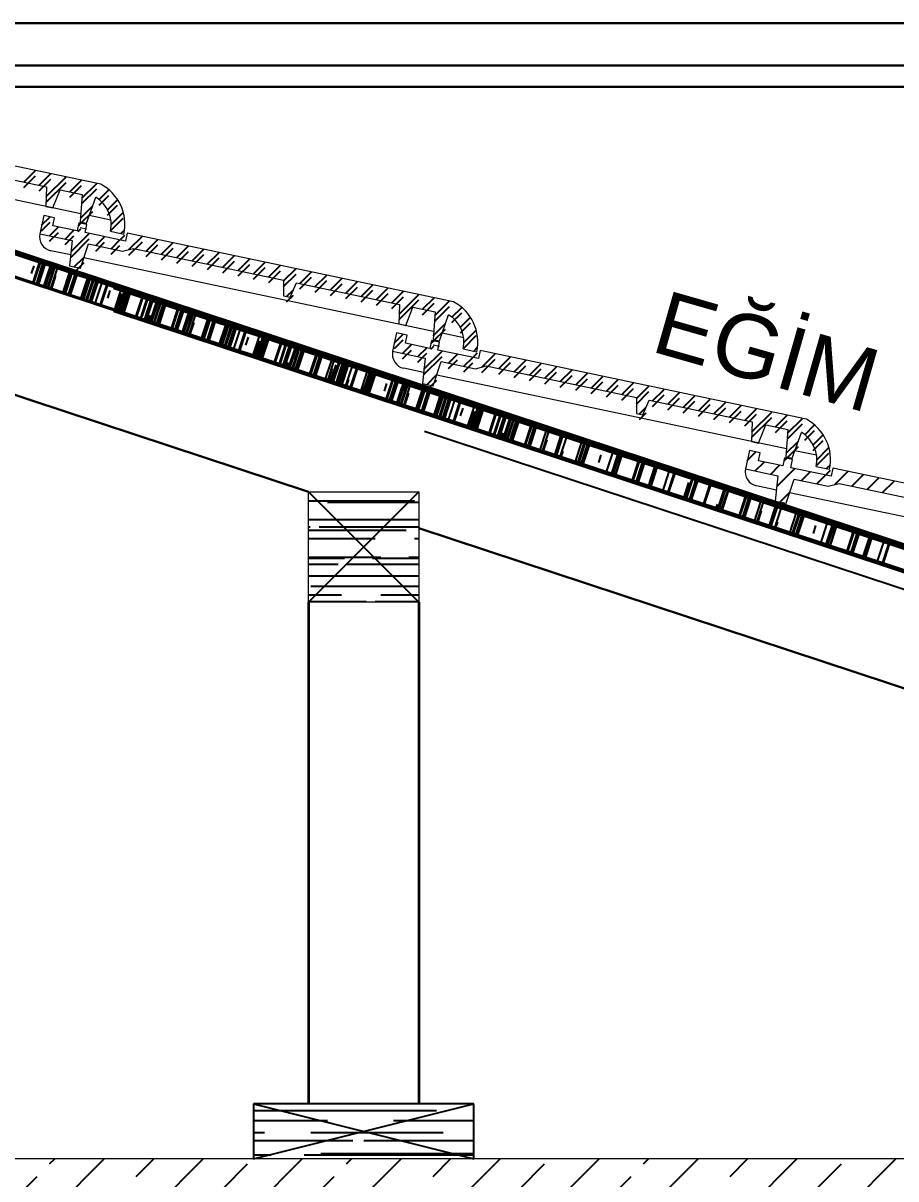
# Model space of a CAD drawing. Extents: x 386248 to 427517, y 4539405 to 4542296.
# Drawn here: x 417420.2 to 417625.5, y 4542023.9 to 4542295.7 of the extents above; entities that cross this region are included whole.
import ezdxf

# ---------------------------------------------------------------- set-up
doc = ezdxf.new("R2010")
doc.units = 0
doc.linetypes.add('KESIK', pattern=[0.00325, 0.002, -0.00125])
for name, color, linetype, lineweight in [('ASIK', 3, 'Continuous', 20), ('DIKME', 3, 'Continuous', 35), ('IZOLAS2', 1, 'Continuous', 18), ('KIREMIT', 1, 'Continuous', 20), ('KP', 1, 'Continuous', 30), ('mer', 30, 'Continuous', 20), ('MERTEK', 2, 'Continuous', 25), ('YASTIK', 2, 'Continuous', 25), ('YAZI_', 73, 'Continuous', 20), ('YAZILAR', 1, 'Continuous', 30)]:
    doc.layers.add(name, color=color, linetype=linetype, lineweight=lineweight)
doc.layers.add('HATCH', color=7, linetype='Continuous')
doc.layers.add('Tarama', color=7, linetype='Continuous')
doc.styles.add('STYLE1', font='')
doc.styles.get('STYLE1').set_extended_font_data('Arial Tur')

msp = doc.modelspace()

# ---------------------------------------------------------------- hatches: boundary and pattern name
at = {"layer": 'Tarama'}
h = msp.add_hatch(dxfattribs=at)
h.set_pattern_fill('ANSI33', color=256, scale=2.592, angle=360, style=0)
h.set_pattern_definition([(45, (345547.594, 4534986.198), (-11.638412, 11.638412), []), (45, (345559.233, 4534986.198), (-11.638412, 11.638412), [8.2296, -4.1148])])
h.paths.add_polyline_path([(417954.755, 4542028.65), (417355.929, 4542028.65), (417355.929, 4541997.546), (417773.315, 4541997.546), (417773.315, 4541899.05), (417825.155, 4541899.05), (417825.155, 4541997.546), (417954.755, 4541997.546)])

# ---------------------------------------------------------------- linework, layer by layer
at = {"layer": 'ASIK'}
for p, q in [((417487.342, 4542185.499), (417513.266, 4542185.499)), ((417487.342, 4542159.575), (417487.342, 4542185.499)), ((417513.266, 4542185.499), (417513.266, 4542159.575)), ((417513.266, 4542159.575), (417487.342, 4542159.575))]:
    msp.add_line(p, q, dxfattribs=at)
at = {"layer": 'DIKME'}
for p, q in [((417487.342, 4542159.575), (417487.342, 4542041.612)), ((417513.266, 4542159.575), (417513.266, 4542041.612))]:
    msp.add_line(p, q, dxfattribs=at)
at = {"layer": 'HATCH', "ltscale": 0.03}
for p, q in [((417424.064, 4542239.65), (417422.461, 4542234.719)), ((417424.256, 4542239.587), (417422.654, 4542234.656)), ((417424.876, 4542239.382), (417423.32, 4542234.592)), ((417425.319, 4542239.236), (417423.717, 4542234.305)), ((417422.713, 4542238.635), (417422.115, 4542236.794)), ((417426.322, 4542237.793), (417424.971, 4542233.636)), ((417426.989, 4542238.583), (417425.387, 4542233.652)), ((417427.449, 4542238.278), (417425.846, 4542233.347)), ((417427.511, 4542238.257), (417425.909, 4542233.326)), ((417427.69, 4542238.454), (417426.088, 4542233.523)), ((417428.126, 4542237.877), (417426.651, 4542233.337)), ((417427.302, 4542238.48), (417426.718, 4542236.683)), ((417428.258, 4542238.266), (417428.056, 4542237.644)), ((417431.129, 4542237.319), (417429.527, 4542232.388)), ((417431.491, 4542237.098), (417429.889, 4542232.167)), ((417431.572, 4542237.173), (417429.97, 4542232.242)), ((417431.638, 4542236.895), (417430.171, 4542232.381)), ((417432.429, 4542236.788), (417430.827, 4542231.857)), ((417432.443, 4542236.885), (417430.84, 4542231.954)), ((417432.826, 4542236.503), (417431.224, 4542231.572)), ((417427.837, 4542236.33), (417426.843, 4542233.273)), ((417435.306, 4542235.839), (417433.704, 4542230.908)), ((417435.681, 4542235.714), (417434.079, 4542230.784)), ((417435.828, 4542235.513), (417434.225, 4542230.582)), ((417435.828, 4542235.513), (417434.225, 4542230.582)), ((417436.007, 4542235.709), (417434.405, 4542230.778)), ((417436.574, 4542235.522), (417434.972, 4542230.591)), ((417436.825, 4542235.439), (417435.222, 4542230.508)), ((417437.382, 4542235.255), (417435.78, 4542230.324)), ((417437.825, 4542235.109), (417436.223, 4542230.178)), ((417436.632, 4542235.503), (417436.518, 4542235.151)), ((417438.679, 4542234.715), (417437.08, 4542229.794)), ((417439.866, 4542234.32), (417438.268, 4542229.402)), ((417440.017, 4542234.13), (417438.415, 4542229.199)), ((417431.625, 4542233.715), (417431.033, 4542231.891)), ((417440.615, 4542232.828), (417440.017, 4542230.988)), ((417443.307, 4542232.124), (417442.02, 4542228.164)), ((417444.06, 4542232.95), (417442.458, 4542228.019)), ((417444.144, 4542232.768), (417442.542, 4542227.837)), ((417444.207, 4542232.748), (417442.604, 4542227.817)), ((417444.269, 4542232.126), (417442.919, 4542227.969)), ((417444.891, 4542232.777), (417443.289, 4542227.846)), ((417444.935, 4542232.661), (417443.333, 4542227.73)), ((417445.332, 4542232.376), (417443.73, 4542227.445)), ((417445.396, 4542232.611), (417443.794, 4542227.68)), ((417445.459, 4542232.59), (417443.856, 4542227.659)), ((417445.204, 4542232.674), (417444.62, 4542230.877)), ((417448.25, 4542231.568), (417446.647, 4542226.637)), ((417448.396, 4542231.365), (417446.794, 4542226.434)), ((417449.393, 4542231.292), (417447.791, 4542226.361)), ((417449.586, 4542231.228), (417448.119, 4542226.714)), ((417450.331, 4542230.982), (417448.729, 4542226.051)), ((417450.774, 4542230.836), (417449.172, 4542225.905)), ((417451.585, 4542230.313), (417449.983, 4542225.382)), ((417451.939, 4542230.35), (417450.337, 4542225.419)), ((417452.439, 4542230.185), (417450.837, 4542225.254)), ((417452.461, 4542230.024), (417450.858, 4542225.093)), ((417452.586, 4542229.983), (417450.983, 4542225.052)), ((417453.207, 4542230.033), (417451.605, 4542225.102)), ((417453.582, 4542229.908), (417451.98, 4542224.978)), ((417453.775, 4542229.846), (417452.173, 4542224.915)), ((417453.775, 4542229.846), (417452.173, 4542224.915)), ((417456.629, 4542228.803), (417455.026, 4542223.871)), ((417456.775, 4542228.6), (417455.173, 4542223.669)), ((417457.441, 4542228.534), (417455.885, 4542223.744)), ((417450.03, 4542227.032), (417449.586, 4542225.667)), ((417457.838, 4542228.249), (417456.236, 4542223.318)), ((417458.887, 4542226.945), (417457.536, 4542222.788)), ((417459.463, 4542227.458), (417457.86, 4542222.527)), ((417460.013, 4542227.43), (417458.411, 4542222.499)), ((417460.076, 4542227.409), (417458.474, 4542222.478)), ((417460.255, 4542227.606), (417458.653, 4542222.675)), ((417459.775, 4542227.354), (417459.191, 4542225.557)), ((417460.691, 4542227.029), (417459.216, 4542222.489)), ((417460.777, 4542227.279), (417460.575, 4542226.657)), ((417463.694, 4542226.471), (417462.092, 4542221.54)), ((417463.965, 4542225.972), (417462.363, 4542221.041)), ((417464.091, 4542226.186), (417462.489, 4542221.255)), ((417464.203, 4542226.047), (417462.736, 4542221.533)), ((417464.903, 4542225.662), (417463.3, 4542220.731)), ((417465.008, 4542226.037), (417463.405, 4542221.106)), ((417465.391, 4542225.655), (417463.789, 4542220.724)), ((417460.356, 4542225.343), (417459.362, 4542222.287)), ((417467.779, 4542224.713), (417466.177, 4542219.782)), ((417468.154, 4542224.588), (417466.552, 4542219.658)), ((417468.393, 4542224.665), (417466.79, 4542219.734)), ((417468.393, 4542224.665), (417466.79, 4542219.734)), ((417468.572, 4542224.861), (417466.97, 4542219.93)), ((417469.094, 4542224.535), (417467.491, 4542219.604)), ((417469.344, 4542224.452), (417467.742, 4542219.521)), ((417469.947, 4542224.407), (417468.345, 4542219.476)), ((417470.344, 4542224.122), (417468.742, 4542219.191)), ((417469.197, 4542224.655), (417469.083, 4542224.303)), ((417471.153, 4542223.589), (417469.553, 4542218.668)), ((417472.34, 4542223.194), (417470.742, 4542218.276)), ((417472.582, 4542223.282), (417470.98, 4542218.351)), ((417464.145, 4542222.728), (417463.552, 4542220.904)), ((417473.134, 4542221.842), (417472.536, 4542220.001)), ((417475.78, 4542220.998), (417474.493, 4542217.038)), ((417476.533, 4542221.824), (417474.931, 4542216.893)), ((417476.709, 4542221.92), (417475.107, 4542216.989)), ((417476.772, 4542221.9), (417475.169, 4542216.969)), ((417476.788, 4542221.139), (417475.438, 4542216.982)), ((417477.409, 4542221.535), (417475.806, 4542216.604)), ((417477.41, 4542221.791), (417475.808, 4542216.86)), ((417477.897, 4542221.528), (417476.295, 4542216.597)), ((417477.915, 4542221.624), (417476.313, 4542216.693)), ((417477.978, 4542221.603), (417476.376, 4542216.672)), ((417477.723, 4542221.687), (417477.139, 4542219.89)), ((417480.723, 4542220.442), (417479.121, 4542215.511)), ((417480.961, 4542220.517), (417479.359, 4542215.586)), ((417481.912, 4542220.305), (417480.31, 4542215.374)), ((417482.105, 4542220.241), (417480.638, 4542215.727)), ((417482.85, 4542219.995), (417481.248, 4542215.064)), ((417483.293, 4542219.849), (417481.691, 4542214.918)), ((417484.15, 4542219.465), (417482.548, 4542214.534)), ((417484.412, 4542219.224), (417482.81, 4542214.293)), ((417484.912, 4542219.059), (417483.31, 4542214.128)), ((417485.026, 4542219.176), (417483.423, 4542214.245)), ((417485.151, 4542219.135), (417483.548, 4542214.204)), ((417485.727, 4542219.046), (417484.124, 4542214.115)), ((417486.101, 4542218.921), (417484.5, 4542213.991)), ((417486.294, 4542218.859), (417484.692, 4542213.928)), ((417486.294, 4542218.859), (417484.692, 4542213.928)), ((417489.102, 4542217.677), (417487.5, 4542212.746)), ((417489.1, 4542217.922), (417487.501, 4542213.001)), ((417489.34, 4542217.752), (417487.738, 4542212.821)), ((417490.287, 4542217.527), (417488.689, 4542212.609)), ((417490.484, 4542217.476), (417488.882, 4542212.545)), ((417482.503, 4542215.906), (417482.059, 4542214.541)), ((417489.915, 4542217.408), (417488.358, 4542212.619)), ((417490.403, 4542217.401), (417488.801, 4542212.47)), ((417492.729, 4542216.48), (417491.126, 4542211.549)), ((417493.164, 4542215.903), (417491.689, 4542211.363)), ((417493.728, 4542215.331), (417492.441, 4542211.371)), ((417494.481, 4542216.157), (417492.879, 4542211.226)), ((417494.611, 4542216.114), (417493.009, 4542211.183)), ((417494.673, 4542216.094), (417493.071, 4542211.163)), ((417493.342, 4542216.431), (417493.14, 4542215.809)), ((417495.356, 4542215.868), (417493.754, 4542210.937)), ((417495.799, 4542215.722), (417494.197, 4542210.791)), ((417496.168, 4542215.345), (417494.566, 4542210.414)), ((417496.656, 4542215.338), (417495.054, 4542210.407)), ((417497.481, 4542214.912), (417495.879, 4542209.981)), ((417498.67, 4542214.775), (417497.068, 4542209.844)), ((417492.921, 4542214.495), (417491.927, 4542211.439)), ((417498.863, 4542214.711), (417497.261, 4542209.78)), ((417501.045, 4542213.735), (417499.443, 4542208.804)), ((417501.659, 4542213.687), (417500.056, 4542208.756)), ((417501.909, 4542213.605), (417500.306, 4542208.673)), ((417502.052, 4542213.659), (417500.45, 4542208.728)), ((417502.36, 4542213.557), (417500.757, 4542208.626)), ((417502.421, 4542213.281), (417500.819, 4542208.35)), ((417502.86, 4542213.392), (417501.258, 4542208.461)), ((417502.909, 4542213.274), (417501.307, 4542208.343)), ((417502.927, 4542213.37), (417501.325, 4542208.439)), ((417503.052, 4542213.329), (417501.45, 4542208.398)), ((417501.67, 4542213.529), (417501.556, 4542213.177)), ((417496.709, 4542211.88), (417496.117, 4542210.056)), ((417500.451, 4542210.239), (417500.007, 4542208.874)), ((417505.699, 4542210.994), (417505.101, 4542209.153)), ((417507.049, 4542212.01), (417505.447, 4542207.079)), ((417507.242, 4542211.946), (417505.64, 4542207.015)), ((417507.862, 4542211.741), (417506.306, 4542206.952)), ((417508.305, 4542211.595), (417506.703, 4542206.664)), ((417509.308, 4542210.152), (417507.957, 4542205.995)), ((417509.975, 4542210.943), (417508.373, 4542206.012)), ((417510.434, 4542210.637), (417508.832, 4542205.706)), ((417510.497, 4542210.616), (417508.895, 4542205.685)), ((417510.676, 4542210.813), (417509.074, 4542205.882)), ((417511.112, 4542210.236), (417509.637, 4542205.696)), ((417510.288, 4542210.839), (417509.704, 4542209.042)), ((417511.244, 4542210.625), (417511.041, 4542210.003)), ((417514.115, 4542209.678), (417512.513, 4542204.747)), ((417514.477, 4542209.457), (417512.875, 4542204.526)), ((417514.558, 4542209.532), (417512.956, 4542204.601)), ((417510.822, 4542208.689), (417509.829, 4542205.633)), ((417514.624, 4542209.254), (417513.157, 4542204.741)), ((417515.415, 4542209.147), (417513.813, 4542204.216)), ((417515.428, 4542209.245), (417513.826, 4542204.313)), ((417515.812, 4542208.862), (417514.21, 4542203.931)), ((417518.292, 4542208.198), (417516.689, 4542203.267)), ((417518.666, 4542208.073), (417517.065, 4542203.143)), ((417518.813, 4542207.872), (417517.211, 4542202.941)), ((417518.813, 4542207.872), (417517.211, 4542202.941)), ((417518.993, 4542208.068), (417517.39, 4542203.137)), ((417519.56, 4542207.881), (417517.958, 4542202.95)), ((417519.81, 4542207.798), (417518.208, 4542202.867)), ((417520.368, 4542207.614), (417518.766, 4542202.683)), ((417520.811, 4542207.468), (417519.209, 4542202.537)), ((417519.618, 4542207.862), (417519.503, 4542207.51)), ((417521.665, 4542207.074), (417520.066, 4542202.153)), ((417522.852, 4542206.679), (417521.254, 4542201.761)), ((417514.611, 4542206.074), (417514.019, 4542204.25)), ((417523.003, 4542206.489), (417521.401, 4542201.558)), ((417523.601, 4542205.188), (417523.003, 4542203.347)), ((417526.293, 4542204.483), (417525.006, 4542200.523)), ((417527.046, 4542205.309), (417525.444, 4542200.378)), ((417527.13, 4542205.127), (417525.528, 4542200.196)), ((417527.192, 4542205.107), (417525.59, 4542200.176)), ((417527.255, 4542204.485), (417525.904, 4542200.328)), ((417527.877, 4542205.137), (417526.275, 4542200.206)), ((417527.921, 4542205.02), (417526.319, 4542200.089)), ((417528.318, 4542204.735), (417526.716, 4542199.804)), ((417528.382, 4542204.97), (417526.78, 4542200.039)), ((417528.444, 4542204.949), (417526.842, 4542200.018)), ((417528.189, 4542205.033), (417527.605, 4542203.236)), ((417531.235, 4542203.927), (417529.633, 4542198.996)), ((417531.382, 4542203.724), (417529.78, 4542198.793)), ((417532.379, 4542203.651), (417530.777, 4542198.72)), ((417532.571, 4542203.587), (417531.105, 4542199.073)), ((417533.317, 4542203.341), (417531.715, 4542198.41)), ((417533.759, 4542203.195), (417532.157, 4542198.264)), ((417534.571, 4542202.672), (417532.969, 4542197.741)), ((417534.925, 4542202.709), (417533.322, 4542197.778)), ((417535.425, 4542202.544), (417533.823, 4542197.613)), ((417535.446, 4542202.383), (417533.844, 4542197.452)), ((417535.571, 4542202.342), (417533.969, 4542197.411)), ((417536.193, 4542202.392), (417534.591, 4542197.461)), ((417536.568, 4542202.267), (417534.966, 4542197.337)), ((417536.761, 4542202.205), (417535.159, 4542197.274)), ((417536.761, 4542202.205), (417535.159, 4542197.274)), ((417533.015, 4542199.391), (417532.572, 4542198.026)), ((417539.614, 4542201.162), (417538.012, 4542196.231)), ((417539.761, 4542200.959), (417538.159, 4542196.028)), ((417540.427, 4542200.893), (417538.871, 4542196.104)), ((417540.824, 4542200.608), (417539.222, 4542195.677)), ((417543.241, 4542199.965), (417541.639, 4542195.034)), ((417543.677, 4542199.388), (417542.202, 4542194.848)), ((417543.763, 4542199.639), (417543.561, 4542199.016)), ((417546.68, 4542198.83), (417545.078, 4542193.899)), ((417547.077, 4542198.545), (417545.475, 4542193.614)), ((417543.342, 4542197.702), (417542.348, 4542194.646)), ((417547.993, 4542198.397), (417546.391, 4542193.466)), ((417551.558, 4542197.22), (417549.955, 4542192.289)), ((417552.079, 4542196.894), (417550.477, 4542191.963)), ((417552.329, 4542196.812), (417550.727, 4542191.881)), ((417552.933, 4542196.766), (417551.331, 4542191.835)), ((417553.33, 4542196.481), (417551.728, 4542191.55)), ((417552.183, 4542197.014), (417552.068, 4542196.662)), ((417547.13, 4542195.087), (417546.538, 4542193.263)), ((417556.12, 4542194.201), (417555.522, 4542192.36)), ((417559.774, 4542193.498), (417558.423, 4542189.341)), ((417560.396, 4542194.15), (417558.794, 4542189.219)), ((417560.901, 4542193.983), (417559.299, 4542189.052)), ((417560.964, 4542193.962), (417559.361, 4542189.031)), ((417560.709, 4542194.046), (417560.125, 4542192.249)), ((417564.898, 4542192.664), (417563.296, 4542187.733)), ((417565.091, 4542192.6), (417563.624, 4542188.087)), ((417565.836, 4542192.354), (417564.234, 4542187.423)), ((417566.279, 4542192.208), (417564.676, 4542187.277)), ((417568.712, 4542191.405), (417567.11, 4542186.474)), ((417569.087, 4542191.28), (417567.485, 4542186.35)), ((417569.28, 4542191.218), (417567.678, 4542186.287)), ((417569.28, 4542191.218), (417567.678, 4542186.287)), ((417572.086, 4542190.281), (417570.487, 4542185.36)), ((417573.273, 4542189.886), (417571.675, 4542184.968)), ((417573.47, 4542189.835), (417571.867, 4542184.904)), ((417576.713, 4542187.69), (417575.427, 4542183.73)), ((417577.467, 4542188.516), (417575.864, 4542183.585)), ((417577.597, 4542188.473), (417575.994, 4542183.542)), ((417577.659, 4542188.453), (417576.057, 4542183.522)), ((417578.342, 4542188.227), (417576.74, 4542183.296)), ((417578.785, 4542188.081), (417577.182, 4542183.15)), ((417581.656, 4542187.134), (417580.054, 4542182.203)), ((417581.849, 4542187.07), (417580.246, 4542182.139)), ((417585.038, 4542186.018), (417583.435, 4542181.087)), ((417585.345, 4542185.916), (417583.743, 4542180.985)), ((417585.846, 4542185.751), (417584.243, 4542180.82)), ((417585.913, 4542185.729), (417584.311, 4542180.798)), ((417586.038, 4542185.688), (417584.436, 4542180.757)), ((417487.342, 4542183.358), (417512.244, 4542183.358)), ((417491.831, 4542183.029), (417513.266, 4542183.029)), ((417583.436, 4542182.598), (417582.993, 4542181.233)), ((417590.035, 4542184.369), (417588.433, 4542179.438)), ((417590.228, 4542184.305), (417588.625, 4542179.374)), ((417590.848, 4542184.1), (417589.292, 4542179.311)), ((417591.291, 4542183.954), (417589.688, 4542179.023)), ((417593.662, 4542183.172), (417592.06, 4542178.241)), ((417594.098, 4542182.595), (417592.622, 4542178.055)), ((417594.23, 4542182.985), (417594.027, 4542182.362)), ((417593.808, 4542181.048), (417592.815, 4542177.992)), ((417597.101, 4542182.037), (417595.499, 4542177.106)), ((417597.544, 4542181.891), (417595.941, 4542176.96)), ((417598.414, 4542181.604), (417596.812, 4542176.673)), ((417601.978, 4542180.427), (417600.376, 4542175.496)), ((417602.546, 4542180.24), (417600.944, 4542175.309)), ((417602.796, 4542180.158), (417601.194, 4542175.227)), ((417603.354, 4542179.973), (417601.752, 4542175.042)), ((417603.797, 4542179.827), (417602.194, 4542174.896)), ((417602.604, 4542180.221), (417602.489, 4542179.869)), ((417487.342, 4542178.946), (417513.266, 4542178.946)), ((417487.342, 4542177.234), (417487.683, 4542177.234)), ((417489.856, 4542177.234), (417513.266, 4542177.234)), ((417597.597, 4542178.433), (417597.004, 4542176.609)), ((417606.587, 4542177.547), (417605.989, 4542175.706)), ((417610.241, 4542176.844), (417608.89, 4542172.687)), ((417610.863, 4542177.496), (417609.26, 4542172.565)), ((417611.368, 4542177.329), (417609.765, 4542172.398)), ((417611.43, 4542177.308), (417609.828, 4542172.377)), ((417611.175, 4542177.392), (417610.591, 4542175.595)), ((417487.342, 4542176.444), (417510.268, 4542176.444)), ((417487.342, 4542174.535), (417503.025, 4542174.535)), ((417512.244, 4542174.535), (417513.266, 4542174.535)), ((417615.365, 4542176.01), (417613.763, 4542171.079)), ((417615.557, 4542175.946), (417614.091, 4542171.433)), ((417616.303, 4542175.7), (417614.7, 4542170.769)), ((417616.745, 4542175.554), (417615.143, 4542170.623)), ((417619.179, 4542174.751), (417617.577, 4542169.82)), ((417619.554, 4542174.626), (417617.952, 4542169.696)), ((417619.747, 4542174.564), (417618.145, 4542169.633)), ((417619.747, 4542174.564), (417618.145, 4542169.633)), ((417622.553, 4542173.627), (417620.953, 4542168.706)), ((417623.74, 4542173.232), (417622.142, 4542168.314)), ((417623.936, 4542173.181), (417622.334, 4542168.25)), ((417487.342, 4542170.123), (417504.342, 4542170.123)), ((417487.342, 4542169.86), (417495.782, 4542169.86)), ((417502.367, 4542169.86), (417513.266, 4542169.86)), ((417510.927, 4542170.123), (417513.266, 4542170.123)), ((417487.342, 4542168.477), (417494.268, 4542168.477)), ((417496.441, 4542168.477), (417513.266, 4542168.477)), ((417487.342, 4542165.711), (417513.266, 4542165.711)), ((417487.881, 4542163.275), (417513.266, 4542163.275)), ((417487.342, 4542161.3), (417495.124, 4542161.3)), ((417504.342, 4542161.3), (417513.266, 4542161.3)), ((417487.342, 4542159.719), (417500.852, 4542159.719)), ((417503.025, 4542159.719), (417513.266, 4542159.719))]:
    msp.add_line(p, q, dxfattribs=at)
at = {"layer": 'HATCH'}
for p, q in [((417474.38, 4542040.021), (417480.746, 4542040.021)), ((417480.746, 4542040.021), (417517.452, 4542040.021)), ((417474.38, 4542037.688), (417490.078, 4542037.688)), ((417490.078, 4542037.688), (417491.788, 4542037.688)), ((417507.342, 4542037.688), (417510.53, 4542037.688)), ((417510.53, 4542037.688), (417526.228, 4542037.688)), ((417474.38, 4542034.81), (417477.011, 4542034.81)), ((417474.445, 4542032.944), (417491.554, 4542032.944)), ((417487.899, 4542034.81), (417499.02, 4542034.81)), ((417491.554, 4542032.944), (417497.776, 4542032.944)), ((417499.02, 4542034.81), (417501.588, 4542034.81)), ((417500.343, 4542032.944), (417509.054, 4542032.944)), ((417501.588, 4542034.81), (417519.008, 4542034.81)), ((417509.054, 4542032.944), (417526.228, 4542032.944)), ((417474.38, 4542029.599), (417478.177, 4542029.599)), ((417478.177, 4542029.599), (417478.567, 4542029.599)), ((417486.344, 4542029.599), (417522.431, 4542029.599)), ((417490.232, 4542029.91), (417521.187, 4542029.91)), ((417521.187, 4542029.91), (417526.228, 4542029.91)), ((417522.431, 4542029.599), (417526.228, 4542029.599))]:
    msp.add_line(p, q, dxfattribs=at)
at = {"layer": 'IZOLAS2'}
msp.add_line((417954.755, 4542028.65), (417355.929, 4542028.65), dxfattribs=at)
at = {"layer": 'KIREMIT'}
for p, q in [((417438.451, 4542257.827), (417361.715, 4542273.987)), ((417401.508, 4542262.295), (417425.734, 4542257.194)), ((417425.734, 4542257.194), (417425.56, 4542252.594)), ((417427.209, 4542252.247), (417428.905, 4542256.526)), ((417428.905, 4542256.526), (417434.118, 4542255.428)), ((417434.118, 4542255.428), (417433.621, 4542248.977)), ((417435.143, 4542248.656), (417437.289, 4542254.76)), ((417425.041, 4542250.486), (417424.133, 4542246.174)), ((417425.041, 4542250.486), (417424.133, 4542246.174)), ((417427.578, 4542249.952), (417425.041, 4542250.486)), ((417427.578, 4542249.952), (417425.041, 4542250.486)), ((417425.56, 4542252.594), (417427.209, 4542252.247)), ((417427.177, 4542248.049), (417427.578, 4542249.952)), ((417427.177, 4542248.049), (417427.578, 4542249.952)), ((417432.885, 4542246.847), (417427.177, 4542248.049)), ((417432.885, 4542246.847), (417427.177, 4542248.049)), ((417433.286, 4542248.75), (417432.885, 4542246.847)), ((417433.286, 4542248.75), (417432.885, 4542246.847)), ((417435.188, 4542248.349), (417433.286, 4542248.75)), ((417435.188, 4542248.349), (417433.286, 4542248.75)), ((417433.621, 4542248.977), (417435.143, 4542248.656)), ((417433.621, 4542247.681), (417435.143, 4542247.36)), ((417434.788, 4542246.447), (417435.188, 4542248.349)), ((417434.788, 4542246.447), (417435.188, 4542248.349)), ((417424.133, 4542246.174), (417431.743, 4542244.571)), ((417424.133, 4542246.174), (417431.743, 4542244.571)), ((417444.3, 4542244.443), (417434.788, 4542246.447)), ((417444.3, 4542244.443), (417434.788, 4542246.447)), ((417440.754, 4542246.745), (417443.925, 4542246.077)), ((417444.701, 4542246.346), (417444.3, 4542244.443)), ((417444.701, 4542246.346), (417444.3, 4542244.443)), ((417521.437, 4542230.186), (417444.701, 4542246.346)), ((417521.437, 4542230.186), (417444.701, 4542246.346)), ((417521.437, 4542230.186), (417444.701, 4542246.346)), ((417431.743, 4542244.571), (417431.149, 4542238.603)), ((417431.743, 4542244.571), (417431.149, 4542238.603)), ((417433.686, 4542238.069), (417435.548, 4542243.77)), ((417433.686, 4542238.069), (417435.548, 4542243.77)), ((417435.548, 4542243.77), (417443.603, 4542242.074)), ((417435.548, 4542243.77), (417443.603, 4542242.074)), ((417443.603, 4542242.074), (417446.163, 4542242.727)), ((417443.603, 4542242.074), (417446.163, 4542242.727)), ((417446.163, 4542242.727), (417481.45, 4542235.295)), ((417446.163, 4542242.727), (417481.45, 4542235.295)), ((417431.149, 4542238.603), (417433.686, 4542238.069)), ((417431.149, 4542238.603), (417433.686, 4542238.069)), ((417481.45, 4542235.295), (417481.463, 4542231.584)), ((417482.985, 4542231.263), (417484.494, 4542234.654)), ((417484.494, 4542234.654), (417508.72, 4542229.553)), ((417481.463, 4542231.584), (417482.985, 4542231.263)), ((417508.72, 4542229.553), (417508.546, 4542224.953)), ((417510.195, 4542224.606), (417511.891, 4542228.885)), ((417511.891, 4542228.885), (417517.104, 4542227.787)), ((417517.104, 4542227.787), (417516.607, 4542221.336)), ((417518.129, 4542221.015), (417520.275, 4542227.119)), ((417508.546, 4542224.953), (417510.195, 4542224.606)), ((417508.027, 4542222.845), (417507.119, 4542218.533)), ((417508.027, 4542222.845), (417507.119, 4542218.533)), ((417510.564, 4542222.311), (417508.027, 4542222.845)), ((417510.564, 4542222.311), (417508.027, 4542222.845)), ((417510.163, 4542220.408), (417510.564, 4542222.311)), ((417510.163, 4542220.408), (417510.564, 4542222.311)), ((417515.871, 4542219.207), (417510.163, 4542220.408)), ((417515.871, 4542219.207), (417510.163, 4542220.408)), ((417516.271, 4542221.109), (417515.871, 4542219.207)), ((417516.271, 4542221.109), (417515.871, 4542219.207)), ((417518.174, 4542220.708), (417516.271, 4542221.109)), ((417518.174, 4542220.708), (417516.271, 4542221.109)), ((417516.607, 4542221.336), (417518.129, 4542221.015)), ((417517.773, 4542218.806), (417518.174, 4542220.708)), ((417517.773, 4542218.806), (417518.174, 4542220.708)), ((417507.119, 4542218.533), (417514.729, 4542216.93)), ((417507.119, 4542218.533), (417514.729, 4542216.93)), ((417516.607, 4542220.04), (417518.129, 4542219.719)), ((417527.286, 4542216.803), (417517.773, 4542218.806)), ((417527.286, 4542216.803), (417517.773, 4542218.806)), ((417523.739, 4542219.104), (417526.91, 4542218.437)), ((417527.687, 4542218.705), (417527.286, 4542216.803)), ((417527.687, 4542218.705), (417527.286, 4542216.803)), ((417604.423, 4542202.545), (417527.687, 4542218.705)), ((417604.423, 4542202.545), (417527.687, 4542218.705)), ((417604.423, 4542202.545), (417527.687, 4542218.705)), ((417514.729, 4542216.93), (417514.135, 4542210.962)), ((417514.729, 4542216.93), (417514.135, 4542210.962)), ((417516.671, 4542210.428), (417518.534, 4542216.129)), ((417516.671, 4542210.428), (417518.534, 4542216.129)), ((417518.534, 4542216.129), (417526.588, 4542214.433)), ((417518.534, 4542216.129), (417526.588, 4542214.433)), ((417526.588, 4542214.433), (417529.149, 4542215.086)), ((417526.588, 4542214.433), (417529.149, 4542215.086)), ((417529.149, 4542215.086), (417564.436, 4542207.655)), ((417529.149, 4542215.086), (417564.436, 4542207.655)), ((417514.135, 4542210.962), (417516.671, 4542210.428)), ((417514.135, 4542210.962), (417516.671, 4542210.428)), ((417564.436, 4542207.655), (417564.449, 4542203.943)), ((417565.971, 4542203.622), (417567.48, 4542207.014)), ((417567.48, 4542207.014), (417591.706, 4542201.912)), ((417564.449, 4542203.943), (417565.971, 4542203.622)), ((417591.706, 4542201.912), (417591.532, 4542197.312)), ((417593.181, 4542196.965), (417594.876, 4542201.244)), ((417594.876, 4542201.244), (417600.09, 4542200.146)), ((417600.09, 4542200.146), (417599.592, 4542193.695)), ((417601.114, 4542193.374), (417603.261, 4542199.478)), ((417591.532, 4542197.312), (417593.181, 4542196.965)), ((417591.013, 4542195.204), (417590.105, 4542190.892)), ((417593.55, 4542194.67), (417591.013, 4542195.204)), ((417593.149, 4542192.768), (417593.55, 4542194.67)), ((417599.257, 4542193.468), (417598.857, 4542191.566)), ((417601.16, 4542193.068), (417599.257, 4542193.468)), ((417599.592, 4542193.695), (417601.114, 4542193.374)), ((417600.759, 4542191.165), (417601.16, 4542193.068)), ((417590.105, 4542190.892), (417597.715, 4542189.289)), ((417598.857, 4542191.566), (417593.149, 4542192.768)), ((417610.272, 4542189.162), (417600.759, 4542191.165)), ((417606.725, 4542191.463), (417609.896, 4542190.796)), ((417610.672, 4542191.064), (417610.272, 4542189.162)), ((417687.409, 4542174.904), (417610.672, 4542191.064)), ((417687.409, 4542174.904), (417610.672, 4542191.064)), ((417597.715, 4542189.289), (417597.12, 4542183.321)), ((417599.657, 4542182.787), (417601.52, 4542188.488)), ((417601.52, 4542188.488), (417609.574, 4542186.792)), ((417609.574, 4542186.792), (417612.135, 4542187.445)), ((417612.135, 4542187.445), (417647.421, 4542180.014)), ((417597.12, 4542183.321), (417599.657, 4542182.787))]:
    msp.add_line(p, q, dxfattribs=at)
at = {"layer": 'KIREMIT', "color": 2}
for p, q in [((417433.766, 4542250.866), (417355.929, 4542267.258)), ((417440.839, 4542249.376), (417435.771, 4542250.444)), ((417431.407, 4542241.198), (417426.736, 4542242.181)), ((417431.407, 4542241.198), (417426.736, 4542242.181)), ((417516.752, 4542223.225), (417434.495, 4542240.547)), ((417516.752, 4542223.225), (417434.495, 4542240.547)), ((417516.752, 4542223.225), (417434.495, 4542240.547)), ((417523.825, 4542221.735), (417518.757, 4542222.803)), ((417514.393, 4542213.557), (417509.722, 4542214.541)), ((417514.393, 4542213.557), (417509.722, 4542214.541)), ((417599.738, 4542195.584), (417517.481, 4542212.907)), ((417599.738, 4542195.584), (417517.481, 4542212.907)), ((417599.738, 4542195.584), (417517.481, 4542212.907)), ((417606.811, 4542194.095), (417601.743, 4542195.162)), ((417597.379, 4542185.916), (417592.708, 4542186.9)), ((417682.724, 4542167.943), (417600.467, 4542185.266)), ((417682.724, 4542167.943), (417600.467, 4542185.266))]:
    msp.add_line(p, q, dxfattribs=at)
at = {"layer": 'KIREMIT'}
for centre, radius, end in [((417433.355, 4542248.303), 10.802, 61.8476), ((417433.355, 4542248.303), 7.561, 58.64485), ((417516.341, 4542220.662), 10.802, 61.8476), ((417516.341, 4542220.662), 7.561, 58.64485), ((417599.326, 4542193.022), 10.802, 61.8476), ((417599.326, 4542193.022), 7.561, 58.64485)]:
    msp.add_arc(centre, radius, 348.1078, end, dxfattribs=at)
at = {"layer": 'KIREMIT', "color": 2}
for centre in [(417427.431, 4542245.479), (417427.431, 4542245.479), (417510.417, 4542217.838), (417510.417, 4542217.838), (417593.402, 4542190.197)]:
    msp.add_arc(centre, 3.37, 168.1078, 258.1078, dxfattribs=at)
at = {"layer": 'KP'}
for p, q in [((417355.429, 4542256.84), (417788.783, 4542113.833)), ((417358.479, 4542255.578), (417871.769, 4542086.192)), ((417355.929, 4542228.865), (417487.342, 4542185.499)), ((417441.465, 4542227.937), (417954.755, 4542058.552)), ((417513.266, 4542176.944), (417902.915, 4542048.36))]:
    msp.add_line(p, q, dxfattribs=at)
at = {"layer": 'mer', "linetype": 'KESIK', "ltscale": 50}
for p, q in [((417355.929, 4542262.476), (417751.638, 4542131.892)), ((417358.479, 4542261.379), (417834.624, 4542104.251)), ((417441.465, 4542233.738), (417917.61, 4542076.61))]:
    msp.add_line(p, q, dxfattribs=at)
at = {"layer": 'MERTEK'}
for p, q in [((417355.929, 4542262.817), (417751.74, 4542132.2)), ((417355.929, 4542262.135), (417795.592, 4542117.046)), ((417358.479, 4542261.72), (417834.726, 4542104.559)), ((417358.479, 4542261.038), (417878.578, 4542089.405)), ((417425.346, 4542238.972), (417423.721, 4542234.048)), ((417426.577, 4542238.566), (417424.952, 4542233.642)), ((417441.465, 4542234.079), (417917.711, 4542076.918)), ((417441.465, 4542233.397), (417961.431, 4542061.808)), ((417443.293, 4542233.305), (417441.669, 4542228.381)), ((417444.524, 4542232.898), (417442.899, 4542227.975)), ((417457.911, 4542228.124), (417456.286, 4542223.2)), ((417459.142, 4542227.718), (417457.517, 4542222.794)), ((417475.812, 4542222.318), (417474.188, 4542217.394)), ((417477.043, 4542221.912), (417475.419, 4542216.988)), ((417508.332, 4542211.331), (417506.707, 4542206.407)), ((417509.562, 4542210.925), (417507.938, 4542206.001)), ((417526.279, 4542205.664), (417524.654, 4542200.74)), ((417527.51, 4542205.258), (417525.885, 4542200.334)), ((417514.617, 4542199.784), (417960.594, 4542052.612)), ((417558.798, 4542194.677), (417557.173, 4542189.753)), ((417560.029, 4542194.271), (417558.404, 4542189.347)), ((417513.266, 4542185.499), (417487.342, 4542159.575)), ((417487.342, 4542185.499), (417513.266, 4542159.575)), ((417609.265, 4542178.023), (417607.64, 4542173.099)), ((417610.496, 4542177.617), (417608.871, 4542172.693))]:
    msp.add_line(p, q, dxfattribs=at)
at = {"layer": 'Tarama', "ltscale": 0.03}
for p, q in [((417420.334, 4542258.331), (417423.085, 4542261.063)), ((417420.334, 4542257.035), (417423.085, 4542259.767)), ((417420.718, 4542260.887), (417420.718, 4542260.887)), ((417420.718, 4542259.591), (417420.718, 4542259.591)), ((417422.893, 4542258.697), (417422.893, 4542258.697)), ((417423.948, 4542257.57), (417426.699, 4542260.302)), ((417423.948, 4542256.274), (417426.699, 4542259.006)), ((417425.648, 4542254.908), (417430.312, 4542259.541)), ((417425.648, 4542253.612), (417430.312, 4542258.245)), ((417427.258, 4542258.683), (417427.258, 4542258.683)), ((417431.175, 4542256.048), (417433.926, 4542258.78)), ((417431.623, 4542258.668), (417431.623, 4542258.668)), ((417422.893, 4542257.401), (417422.893, 4542257.401)), ((417427.258, 4542257.386), (417427.258, 4542257.386)), ((417429.433, 4542256.493), (417429.433, 4542256.493)), ((417431.175, 4542254.751), (417433.926, 4542257.484)), ((417431.623, 4542257.372), (417431.623, 4542257.372)), ((417433.798, 4542256.478), (417433.798, 4542256.478)), ((417434.051, 4542254.553), (417437.54, 4542258.019)), ((417434.051, 4542253.257), (417437.54, 4542256.723)), ((417438.081, 4542254.206), (417440.39, 4542256.5)), ((417438.163, 4542256.463), (417438.163, 4542256.463)), ((417427.243, 4542254.318), (417427.243, 4542254.318)), ((417427.243, 4542253.021), (417427.243, 4542253.021)), ((417429.433, 4542255.197), (417429.433, 4542255.197)), ((417433.798, 4542255.182), (417433.798, 4542255.182)), ((417435.973, 4542254.288), (417435.973, 4542254.288)), ((417435.973, 4542252.992), (417435.973, 4542252.992)), ((417438.081, 4542252.909), (417440.39, 4542255.203)), ((417438.163, 4542255.167), (417438.163, 4542255.167)), ((417440.052, 4542251.813), (417442.424, 4542254.17)), ((417440.052, 4542250.517), (417442.424, 4542252.874)), ((417440.338, 4542254.273), (417440.338, 4542254.273)), ((417440.338, 4542252.977), (417440.338, 4542252.977)), ((417424.552, 4542248.161), (417426.569, 4542250.165)), ((417424.552, 4542248.161), (417426.569, 4542250.165)), ((417433.687, 4542249.842), (417436.565, 4542252.7)), ((417433.687, 4542248.546), (417436.565, 4542251.404)), ((417440.916, 4542248.321), (417443.772, 4542251.158)), ((417442.514, 4542252.083), (417442.514, 4542252.083)), ((417442.514, 4542250.787), (417442.514, 4542250.787)), ((417424.552, 4542246.865), (417426.569, 4542248.868)), ((417426.441, 4542245.688), (417428.532, 4542247.764)), ((417426.441, 4542245.688), (417428.532, 4542247.764)), ((417433.122, 4542247.973), (417433.796, 4542248.642)), ((417433.122, 4542247.973), (417433.796, 4542248.642)), ((417440.916, 4542247.025), (417443.772, 4542249.862)), ((417442.499, 4542247.718), (417442.499, 4542247.718)), ((417425.179, 4542246.609), (417425.179, 4542246.609)), ((417425.179, 4542246.609), (417425.179, 4542246.609)), ((417425.179, 4542245.313), (417425.179, 4542245.313)), ((417426.441, 4542244.391), (417428.532, 4542246.468)), ((417429.544, 4542246.594), (417429.544, 4542246.594)), ((417429.544, 4542246.594), (417429.544, 4542246.594)), ((417429.544, 4542245.298), (417429.544, 4542245.298)), ((417430.055, 4542244.927), (417432.145, 4542247.003)), ((417430.055, 4542244.927), (417432.145, 4542247.003)), ((417430.055, 4542243.63), (417432.145, 4542245.707)), ((417431.487, 4542241.999), (417435.759, 4542246.242)), ((417431.487, 4542241.999), (417435.759, 4542246.242)), ((417431.487, 4542240.703), (417435.759, 4542244.946)), ((417433.122, 4542246.677), (417433.796, 4542247.346)), ((417433.909, 4542246.579), (417433.909, 4542246.579)), ((417433.909, 4542246.579), (417433.909, 4542246.579)), ((417433.909, 4542245.283), (417433.909, 4542245.283)), ((417437.282, 4542243.405), (417439.373, 4542245.481)), ((417437.282, 4542243.405), (417439.373, 4542245.481)), ((417440.896, 4542242.644), (417442.987, 4542244.72)), ((417440.896, 4542242.644), (417442.987, 4542244.72)), ((417442.499, 4542246.422), (417442.499, 4542246.422)), ((417443.192, 4542246.232), (417444.092, 4542247.126)), ((417443.192, 4542244.935), (417444.092, 4542245.829)), ((417445.082, 4542242.451), (417448.251, 4542245.598)), ((417445.082, 4542242.451), (417448.251, 4542245.598)), ((417449.114, 4542242.105), (417451.865, 4542244.837)), ((417449.114, 4542242.105), (417451.865, 4542244.837)), ((417433.894, 4542242.214), (417433.894, 4542242.214)), ((417433.894, 4542242.214), (417433.894, 4542242.214)), ((417436.084, 4542244.389), (417436.084, 4542244.389)), ((417436.084, 4542244.389), (417436.084, 4542244.389)), ((417436.084, 4542243.093), (417436.084, 4542243.093)), ((417437.282, 4542242.108), (417439.373, 4542244.185)), ((417440.449, 4542244.374), (417440.449, 4542244.374)), ((417440.449, 4542244.374), (417440.449, 4542244.374)), ((417440.449, 4542243.078), (417440.449, 4542243.078)), ((417440.896, 4542241.347), (417442.987, 4542243.424)), ((417444.814, 4542244.359), (417444.814, 4542244.359)), ((417444.814, 4542244.359), (417444.814, 4542244.359)), ((417444.814, 4542243.063), (417444.814, 4542243.063)), ((417445.082, 4542241.155), (417448.251, 4542244.302)), ((417449.114, 4542240.809), (417451.865, 4542243.541)), ((417449.179, 4542244.345), (417449.179, 4542244.345)), ((417449.179, 4542244.345), (417449.179, 4542244.345)), ((417449.179, 4542243.048), (417449.179, 4542243.048)), ((417451.354, 4542242.155), (417451.354, 4542242.155)), ((417451.354, 4542242.155), (417451.354, 4542242.155)), ((417452.728, 4542241.344), (417455.478, 4542244.076)), ((417452.728, 4542241.344), (417455.478, 4542244.076)), ((417452.728, 4542240.048), (417455.478, 4542242.78)), ((417453.544, 4542244.33), (417453.544, 4542244.33)), ((417453.544, 4542244.33), (417453.544, 4542244.33)), ((417453.544, 4542243.034), (417453.544, 4542243.034)), ((417455.719, 4542242.14), (417455.719, 4542242.14)), ((417456.341, 4542240.583), (417459.092, 4542243.315)), ((417456.341, 4542239.287), (417459.092, 4542242.019)), ((417459.955, 4542239.822), (417462.706, 4542242.554)), ((417460.084, 4542242.125), (417460.084, 4542242.125)), ((417464.449, 4542242.11), (417464.449, 4542242.11)), ((417431.704, 4542240.039), (417431.704, 4542240.039)), ((417431.704, 4542240.039), (417431.704, 4542240.039)), ((417432.221, 4542238.377), (417434.539, 4542240.68)), ((417432.221, 4542238.377), (417434.539, 4542240.68)), ((417432.221, 4542237.081), (417434.539, 4542239.383)), ((417433.894, 4542240.918), (417433.894, 4542240.918)), ((417451.354, 4542240.859), (417451.354, 4542240.859)), ((417455.719, 4542240.844), (417455.719, 4542240.844)), ((417459.955, 4542238.526), (417462.706, 4542241.258)), ((417460.084, 4542240.829), (417460.084, 4542240.829)), ((417462.259, 4542239.935), (417462.259, 4542239.935)), ((417463.569, 4542239.061), (417466.32, 4542241.793)), ((417463.569, 4542237.765), (417466.32, 4542240.497)), ((417464.449, 4542240.814), (417464.449, 4542240.814)), ((417466.624, 4542239.92), (417466.624, 4542239.92)), ((417467.182, 4542238.3), (417469.933, 4542241.032)), ((417467.182, 4542237.004), (417469.933, 4542239.736)), ((417470.796, 4542237.539), (417473.547, 4542240.271)), ((417470.989, 4542239.905), (417470.989, 4542239.905)), ((417474.41, 4542236.778), (417477.161, 4542239.51)), ((417475.354, 4542239.891), (417475.354, 4542239.891)), ((417431.704, 4542238.743), (417431.704, 4542238.743)), ((417462.259, 4542238.639), (417462.259, 4542238.639)), ((417466.624, 4542238.624), (417466.624, 4542238.624)), ((417470.796, 4542236.243), (417473.547, 4542238.975)), ((417470.989, 4542238.609), (417470.989, 4542238.609)), ((417473.164, 4542237.715), (417473.164, 4542237.715)), ((417474.41, 4542235.482), (417477.161, 4542238.214)), ((417475.354, 4542238.594), (417475.354, 4542238.594)), ((417477.529, 4542237.701), (417477.529, 4542237.701)), ((417478.024, 4542236.017), (417480.775, 4542238.749)), ((417478.024, 4542234.721), (417480.775, 4542237.453)), ((417481.451, 4542235.071), (417484.388, 4542237.988)), ((417481.451, 4542233.774), (417484.388, 4542236.692)), ((417481.894, 4542237.686), (417481.894, 4542237.686)), ((417485.251, 4542234.495), (417488.002, 4542237.227)), ((417473.164, 4542236.419), (417473.164, 4542236.419)), ((417477.529, 4542236.404), (417477.529, 4542236.404)), ((417481.894, 4542236.39), (417481.894, 4542236.39)), ((417484.069, 4542235.496), (417484.069, 4542235.496)), ((417484.069, 4542234.2), (417484.069, 4542234.2)), ((417485.251, 4542233.199), (417488.002, 4542235.931)), ((417488.434, 4542235.481), (417488.434, 4542235.481)), ((417488.434, 4542234.185), (417488.434, 4542234.185)), ((417488.865, 4542233.734), (417491.616, 4542236.466)), ((417488.865, 4542232.438), (417491.616, 4542235.17)), ((417492.479, 4542232.973), (417495.23, 4542235.705)), ((417492.479, 4542231.677), (417495.23, 4542234.409)), ((417492.799, 4542235.466), (417492.799, 4542235.466)), ((417492.799, 4542234.17), (417492.799, 4542234.17)), ((417496.092, 4542232.212), (417498.843, 4542234.944)), ((417499.706, 4542231.451), (417502.457, 4542234.183)), ((417481.879, 4542233.321), (417481.879, 4542233.321)), ((417481.879, 4542232.025), (417481.879, 4542232.025)), ((417482.17, 4542231.435), (417483.767, 4542233.021)), ((417482.17, 4542230.139), (417483.767, 4542231.725)), ((417494.974, 4542233.276), (417494.974, 4542233.276)), ((417494.974, 4542231.98), (417494.974, 4542231.98)), ((417496.092, 4542230.916), (417498.843, 4542233.648)), ((417499.339, 4542233.261), (417499.339, 4542233.261)), ((417499.339, 4542231.965), (417499.339, 4542231.965)), ((417499.706, 4542230.155), (417502.457, 4542232.887)), ((417501.514, 4542231.071), (417501.514, 4542231.071)), ((417503.32, 4542230.69), (417506.071, 4542233.422)), ((417503.32, 4542229.394), (417506.071, 4542232.126)), ((417503.704, 4542233.247), (417503.704, 4542233.247)), ((417503.704, 4542231.95), (417503.704, 4542231.95)), ((417506.934, 4542229.929), (417509.684, 4542232.661)), ((417506.934, 4542228.633), (417509.684, 4542231.365)), ((417508.633, 4542227.267), (417513.298, 4542231.9)), ((417514.161, 4542228.407), (417516.912, 4542231.139)), ((417501.514, 4542229.775), (417501.514, 4542229.775)), ((417505.879, 4542231.057), (417505.879, 4542231.057)), ((417505.879, 4542229.76), (417505.879, 4542229.76)), ((417508.633, 4542225.971), (417513.298, 4542230.604)), ((417510.244, 4542231.042), (417510.244, 4542231.042)), ((417510.244, 4542229.746), (417510.244, 4542229.746)), ((417512.419, 4542228.852), (417512.419, 4542228.852)), ((417514.161, 4542227.111), (417516.912, 4542229.843)), ((417514.609, 4542231.027), (417514.609, 4542231.027)), ((417514.609, 4542229.731), (417514.609, 4542229.731)), ((417516.784, 4542228.837), (417516.784, 4542228.837)), ((417517.037, 4542226.913), (417520.526, 4542230.378)), ((417517.037, 4542225.616), (417520.526, 4542229.082)), ((417521.066, 4542226.565), (417523.376, 4542228.859)), ((417521.149, 4542228.822), (417521.149, 4542228.822)), ((417510.229, 4542226.677), (417510.229, 4542226.677)), ((417512.419, 4542227.556), (417512.419, 4542227.556)), ((417516.784, 4542227.541), (417516.784, 4542227.541)), ((417518.959, 4542226.647), (417518.959, 4542226.647)), ((417521.066, 4542225.269), (417523.376, 4542227.562)), ((417521.149, 4542227.526), (417521.149, 4542227.526)), ((417523.038, 4542224.172), (417525.41, 4542226.529)), ((417523.324, 4542226.632), (417523.324, 4542226.632)), ((417510.229, 4542225.381), (417510.229, 4542225.381)), ((417516.673, 4542222.201), (417519.551, 4542225.059)), ((417516.673, 4542220.905), (417519.551, 4542223.763)), ((417518.959, 4542225.351), (417518.959, 4542225.351)), ((417523.038, 4542222.876), (417525.41, 4542225.233)), ((417523.324, 4542225.336), (417523.324, 4542225.336)), ((417523.902, 4542220.68), (417526.758, 4542223.517)), ((417525.499, 4542224.442), (417525.499, 4542224.442)), ((417525.499, 4542223.146), (417525.499, 4542223.146)), ((417507.537, 4542220.52), (417509.554, 4542222.524)), ((417507.537, 4542220.52), (417509.554, 4542222.524)), ((417507.537, 4542219.224), (417509.554, 4542221.227)), ((417516.108, 4542220.332), (417516.782, 4542221.002)), ((417516.108, 4542220.332), (417516.782, 4542221.002)), ((417523.902, 4542219.384), (417526.758, 4542222.221)), ((417508.164, 4542218.968), (417508.164, 4542218.968)), ((417508.164, 4542218.968), (417508.164, 4542218.968)), ((417508.164, 4542217.672), (417508.164, 4542217.672)), ((417509.427, 4542218.047), (417511.517, 4542220.123)), ((417509.427, 4542218.047), (417511.517, 4542220.123)), ((417509.427, 4542216.751), (417511.517, 4542218.827)), ((417512.529, 4542218.953), (417512.529, 4542218.953)), ((417512.529, 4542218.953), (417512.529, 4542218.953)), ((417512.529, 4542217.657), (417512.529, 4542217.657)), ((417513.041, 4542217.286), (417515.131, 4542219.362)), ((417513.041, 4542217.286), (417515.131, 4542219.362)), ((417513.041, 4542215.99), (417515.131, 4542218.066)), ((417514.473, 4542214.358), (417518.745, 4542218.601)), ((417514.473, 4542214.358), (417518.745, 4542218.601)), ((417516.108, 4542219.036), (417516.782, 4542219.705)), ((417516.894, 4542218.938), (417516.894, 4542218.938)), ((417516.894, 4542218.938), (417516.894, 4542218.938)), ((417516.894, 4542217.642), (417516.894, 4542217.642)), ((417520.268, 4542215.764), (417522.359, 4542217.84)), ((417520.268, 4542215.764), (417522.359, 4542217.84)), ((417525.484, 4542220.077), (417525.484, 4542220.077)), ((417525.484, 4542218.781), (417525.484, 4542218.781)), ((417526.178, 4542218.591), (417527.078, 4542219.485)), ((417526.178, 4542217.295), (417527.078, 4542218.188)), ((417528.068, 4542214.81), (417531.237, 4542217.957)), ((417528.068, 4542214.81), (417531.237, 4542217.957)), ((417514.473, 4542213.062), (417518.745, 4542217.305)), ((417519.069, 4542216.748), (417519.069, 4542216.748)), ((417519.069, 4542216.748), (417519.069, 4542216.748)), ((417519.069, 4542215.452), (417519.069, 4542215.452)), ((417520.268, 4542214.468), (417522.359, 4542216.544)), ((417523.434, 4542216.733), (417523.434, 4542216.733)), ((417523.434, 4542216.733), (417523.434, 4542216.733)), ((417523.434, 4542215.437), (417523.434, 4542215.437)), ((417523.882, 4542215.003), (417525.972, 4542217.079)), ((417523.882, 4542215.003), (417525.972, 4542217.079)), ((417523.882, 4542213.707), (417525.972, 4542215.783)), ((417527.799, 4542216.719), (417527.799, 4542216.719)), ((417527.799, 4542216.719), (417527.799, 4542216.719)), ((417527.799, 4542215.422), (417527.799, 4542215.422)), ((417528.068, 4542213.514), (417531.237, 4542216.661)), ((417532.1, 4542214.464), (417534.85, 4542217.196)), ((417532.1, 4542214.464), (417534.85, 4542217.196)), ((417532.1, 4542213.168), (417534.85, 4542215.9)), ((417532.164, 4542216.704), (417532.164, 4542216.704)), ((417532.164, 4542216.704), (417532.164, 4542216.704)), ((417532.164, 4542215.408), (417532.164, 4542215.408)), ((417535.713, 4542213.703), (417538.464, 4542216.435)), ((417535.713, 4542213.703), (417538.464, 4542216.435)), ((417535.713, 4542212.407), (417538.464, 4542215.139)), ((417536.529, 4542216.689), (417536.529, 4542216.689)), ((417536.529, 4542216.689), (417536.529, 4542216.689)), ((417536.529, 4542215.393), (417536.529, 4542215.393)), ((417539.327, 4542212.942), (417542.078, 4542215.674)), ((417542.941, 4542212.181), (417545.692, 4542214.913)), ((417514.69, 4542212.398), (417514.69, 4542212.398)), ((417514.69, 4542212.398), (417514.69, 4542212.398)), ((417515.206, 4542210.736), (417517.524, 4542213.039)), ((417515.206, 4542210.736), (417517.524, 4542213.039)), ((417516.879, 4542214.573), (417516.879, 4542214.573)), ((417516.879, 4542214.573), (417516.879, 4542214.573)), ((417516.879, 4542213.277), (417516.879, 4542213.277)), ((417534.339, 4542214.514), (417534.339, 4542214.514)), ((417534.339, 4542214.514), (417534.339, 4542214.514)), ((417534.339, 4542213.218), (417534.339, 4542213.218)), ((417538.704, 4542214.499), (417538.704, 4542214.499)), ((417538.704, 4542213.203), (417538.704, 4542213.203)), ((417539.327, 4542211.646), (417542.078, 4542214.378)), ((417542.941, 4542210.885), (417545.692, 4542213.617)), ((417543.069, 4542214.484), (417543.069, 4542214.484)), ((417543.069, 4542213.188), (417543.069, 4542213.188)), ((417545.245, 4542212.294), (417545.245, 4542212.294)), ((417546.555, 4542211.42), (417549.305, 4542214.152)), ((417546.555, 4542210.124), (417549.305, 4542212.856)), ((417547.434, 4542214.469), (417547.434, 4542214.469)), ((417547.434, 4542213.173), (417547.434, 4542213.173)), ((417549.61, 4542212.279), (417549.61, 4542212.279)), ((417550.168, 4542210.659), (417552.919, 4542213.391)), ((417550.168, 4542209.363), (417552.919, 4542212.095)), ((417553.782, 4542209.898), (417556.533, 4542212.63)), ((417553.975, 4542212.264), (417553.975, 4542212.264)), ((417558.34, 4542212.25), (417558.34, 4542212.25)), ((417514.69, 4542211.102), (417514.69, 4542211.102)), ((417515.206, 4542209.44), (417517.524, 4542211.742)), ((417545.245, 4542210.998), (417545.245, 4542210.998)), ((417549.61, 4542210.983), (417549.61, 4542210.983)), ((417553.782, 4542208.602), (417556.533, 4542211.334)), ((417553.975, 4542210.968), (417553.975, 4542210.968)), ((417556.15, 4542210.075), (417556.15, 4542210.075)), ((417557.396, 4542209.137), (417560.147, 4542211.869)), ((417557.396, 4542207.841), (417560.147, 4542210.573)), ((417558.34, 4542210.953), (417558.34, 4542210.953)), ((417560.515, 4542210.06), (417560.515, 4542210.06)), ((417561.009, 4542208.376), (417563.76, 4542211.108)), ((417561.009, 4542207.08), (417563.76, 4542209.812)), ((417564.436, 4542207.43), (417567.374, 4542210.347)), ((417564.88, 4542210.045), (417564.88, 4542210.045)), ((417568.237, 4542206.854), (417570.988, 4542209.586)), ((417556.15, 4542208.778), (417556.15, 4542208.778)), ((417560.515, 4542208.764), (417560.515, 4542208.764)), ((417564.436, 4542206.133), (417567.374, 4542209.051)), ((417564.88, 4542208.749), (417564.88, 4542208.749)), ((417567.055, 4542207.855), (417567.055, 4542207.855)), ((417568.237, 4542205.558), (417570.988, 4542208.29)), ((417571.42, 4542207.84), (417571.42, 4542207.84)), ((417571.851, 4542206.093), (417574.602, 4542208.825)), ((417571.851, 4542204.797), (417574.602, 4542207.529)), ((417575.464, 4542205.332), (417578.215, 4542208.064)), ((417575.464, 4542204.036), (417578.215, 4542206.768)), ((417575.785, 4542207.825), (417575.785, 4542207.825)), ((417579.078, 4542204.571), (417581.829, 4542207.303)), ((417564.865, 4542205.68), (417564.865, 4542205.68)), ((417564.865, 4542204.384), (417564.865, 4542204.384)), ((417565.156, 4542203.794), (417566.753, 4542205.38)), ((417565.156, 4542202.498), (417566.753, 4542204.084)), ((417567.055, 4542206.559), (417567.055, 4542206.559)), ((417571.42, 4542206.544), (417571.42, 4542206.544)), ((417575.785, 4542206.529), (417575.785, 4542206.529)), ((417577.96, 4542205.635), (417577.96, 4542205.635)), ((417577.96, 4542204.339), (417577.96, 4542204.339)), ((417579.078, 4542203.275), (417581.829, 4542206.007)), ((417582.325, 4542205.62), (417582.325, 4542205.62)), ((417582.325, 4542204.324), (417582.325, 4542204.324)), ((417582.692, 4542203.81), (417585.443, 4542206.542)), ((417582.692, 4542202.514), (417585.443, 4542205.246)), ((417586.306, 4542203.049), (417589.057, 4542205.781)), ((417586.306, 4542201.753), (417589.057, 4542204.485)), ((417586.69, 4542205.606), (417586.69, 4542205.606)), ((417586.69, 4542204.309), (417586.69, 4542204.309)), ((417589.919, 4542202.288), (417592.67, 4542205.02)), ((417591.619, 4542199.626), (417596.284, 4542204.259)), ((417584.5, 4542203.431), (417584.5, 4542203.431)), ((417584.5, 4542202.134), (417584.5, 4542202.134)), ((417588.865, 4542203.416), (417588.865, 4542203.416)), ((417588.865, 4542202.12), (417588.865, 4542202.12)), ((417589.919, 4542200.992), (417592.67, 4542203.724)), ((417591.619, 4542198.33), (417596.284, 4542202.963)), ((417593.23, 4542203.401), (417593.23, 4542203.401)), ((417593.23, 4542202.105), (417593.23, 4542202.105)), ((417595.405, 4542201.211), (417595.405, 4542201.211)), ((417597.147, 4542200.766), (417599.898, 4542203.498)), ((417597.147, 4542199.47), (417599.898, 4542202.202)), ((417597.595, 4542203.386), (417597.595, 4542203.386)), ((417597.595, 4542202.09), (417597.595, 4542202.09)), ((417599.77, 4542201.196), (417599.77, 4542201.196)), ((417600.022, 4542199.272), (417603.511, 4542202.737)), ((417600.022, 4542197.975), (417603.511, 4542201.441)), ((417604.052, 4542198.924), (417606.362, 4542201.218)), ((417604.135, 4542201.181), (417604.135, 4542201.181)), ((417593.215, 4542199.036), (417593.215, 4542199.036)), ((417595.405, 4542199.915), (417595.405, 4542199.915)), ((417599.77, 4542199.9), (417599.77, 4542199.9)), ((417601.945, 4542199.006), (417601.945, 4542199.006)), ((417604.052, 4542197.628), (417606.362, 4542199.922)), ((417604.135, 4542199.885), (417604.135, 4542199.885)), ((417606.023, 4542196.532), (417608.396, 4542198.888)), ((417606.31, 4542198.991), (417606.31, 4542198.991)), ((417593.215, 4542197.74), (417593.215, 4542197.74)), ((417599.659, 4542194.561), (417602.536, 4542197.418)), ((417599.659, 4542193.264), (417602.536, 4542196.122)), ((417601.945, 4542197.71), (417601.945, 4542197.71)), ((417606.023, 4542195.235), (417608.396, 4542197.592)), ((417606.31, 4542197.695), (417606.31, 4542197.695)), ((417606.887, 4542193.039), (417609.744, 4542195.876)), ((417608.485, 4542196.801), (417608.485, 4542196.801)), ((417590.523, 4542192.88), (417592.54, 4542194.883)), ((417599.094, 4542192.691), (417599.768, 4542193.361)), ((417606.887, 4542191.743), (417609.744, 4542194.58)), ((417608.485, 4542195.505), (417608.485, 4542195.505)), ((417591.15, 4542191.327), (417591.15, 4542191.327)), ((417592.413, 4542190.406), (417594.503, 4542192.482)), ((417595.515, 4542191.312), (417595.515, 4542191.312)), ((417596.026, 4542189.645), (417598.117, 4542191.721)), ((417597.459, 4542186.717), (417601.731, 4542190.96)), ((417599.88, 4542191.297), (417599.88, 4542191.297)), ((417608.47, 4542192.436), (417608.47, 4542192.436)), ((417608.47, 4542191.14), (417608.47, 4542191.14)), ((417609.164, 4542190.95), (417610.064, 4542191.844)), ((417609.164, 4542189.654), (417610.064, 4542190.548)), ((417611.053, 4542187.169), (417614.222, 4542190.317)), ((417602.055, 4542189.107), (417602.055, 4542189.107)), ((417603.254, 4542188.123), (417605.344, 4542190.199)), ((417606.42, 4542189.093), (417606.42, 4542189.093)), ((417606.868, 4542187.362), (417608.958, 4542189.438)), ((417610.785, 4542189.078), (417610.785, 4542189.078)), ((417615.085, 4542186.823), (417617.836, 4542189.556)), ((417615.15, 4542189.063), (417615.15, 4542189.063)), ((417618.699, 4542186.062), (417621.45, 4542188.795)), ((417619.515, 4542189.048), (417619.515, 4542189.048)), ((417622.313, 4542185.301), (417625.064, 4542188.034)), ((417598.192, 4542183.096), (417600.51, 4542185.398)), ((417599.865, 4542186.932), (417599.865, 4542186.932)), ((417617.325, 4542186.873), (417617.325, 4542186.873)), ((417621.69, 4542186.858), (417621.69, 4542186.858)), ((417597.675, 4542184.757), (417597.675, 4542184.757))]:
    msp.add_line(p, q, dxfattribs=at)
at = {"layer": 'YASTIK'}
for p, q in [((417474.38, 4542041.612), (417474.38, 4542028.65)), ((417526.228, 4542041.612), (417474.38, 4542041.612)), ((417474.38, 4542028.65), (417526.228, 4542041.612)), ((417474.38, 4542041.612), (417526.228, 4542028.65)), ((417526.228, 4542028.65), (417526.228, 4542041.612))]:
    msp.add_line(p, q, dxfattribs=at)
at = {"layer": 'YAZILAR', "color": 133, "ltscale": 5}
for points in [[(417230.403, 4542295.7), (418356.269, 4542295.7), (418356.269, 4539405.231), (417230.403, 4539405.231)], [(417240.403, 4542285.7), (418346.269, 4542285.7), (418346.269, 4539411.988), (417240.403, 4539411.988)], [(417245.403, 4542280.7), (418341.269, 4542280.7), (418341.269, 4539416.988), (417245.403, 4539416.988)]]:
    msp.add_lwpolyline(points, close=True, dxfattribs=at)

# ---------------------------------------------------------------- texts
at = {"layer": 'YAZI_', "style": 'STYLE1'}
msp.add_text('EĞİM %%% 33', height=14.90848, rotation=344.02276, dxfattribs=at).set_placement((417567.469, 4542218.657))

doc.saveas('drawing.dxf')
